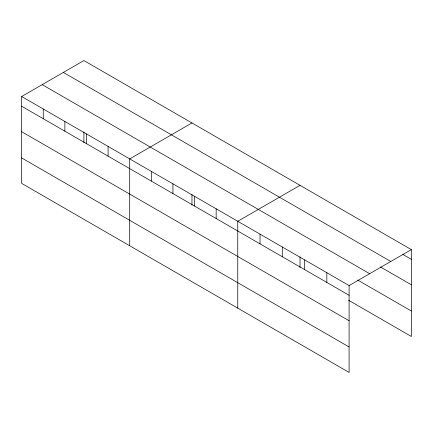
<?xml version="1.0" encoding="UTF-8"?>
<svg xmlns="http://www.w3.org/2000/svg" width="433" height="433" viewBox="0 0 433 433"><rect width="100%" height="100%" fill="white"/><g stroke="black" fill="none" stroke-linecap="round" stroke-linejoin="round"><path stroke-width="0.65" d="M349.095 320.745L349.095 285.558L21.65 96.51L21.65 183.386L349.095 372.434L349.095 320.745L21.65 131.697M348.549 300.231L411.35 336.49L411.35 249.614L83.905 60.566L21.65 96.51M191.965 122.95L129.705 158.895L129.705 245.771M300.02 185.34L237.76 221.279L237.76 308.155M349.095 285.558L411.35 249.614M402.787 254.398L411.35 259.34M63.364 72.43L390.804 261.478M380.52 267.004L411.35 284.8M42.196 84.646L369.636 273.694M357.685 280.048L411.35 311.029M21.65 106.237L349.095 295.284M21.65 157.926L349.095 346.974M326.828 272.703L326.828 282.43M304.561 259.849L304.561 269.575M300.02 256.807L300.02 267.524M282.294 246.994L282.294 256.72M260.027 234.134L260.027 243.866M216.154 208.803L216.154 218.535M194.541 196.328L194.541 206.054M191.965 194.417L191.965 205.139M172.929 183.852L172.929 193.578M151.317 171.371L151.317 181.102M108.093 146.419L108.093 156.145M86.486 133.943L86.486 143.669M83.905 132.033L83.905 142.755M64.874 121.462L64.874 131.194M43.262 108.986L43.262 118.718"/></g></svg>
